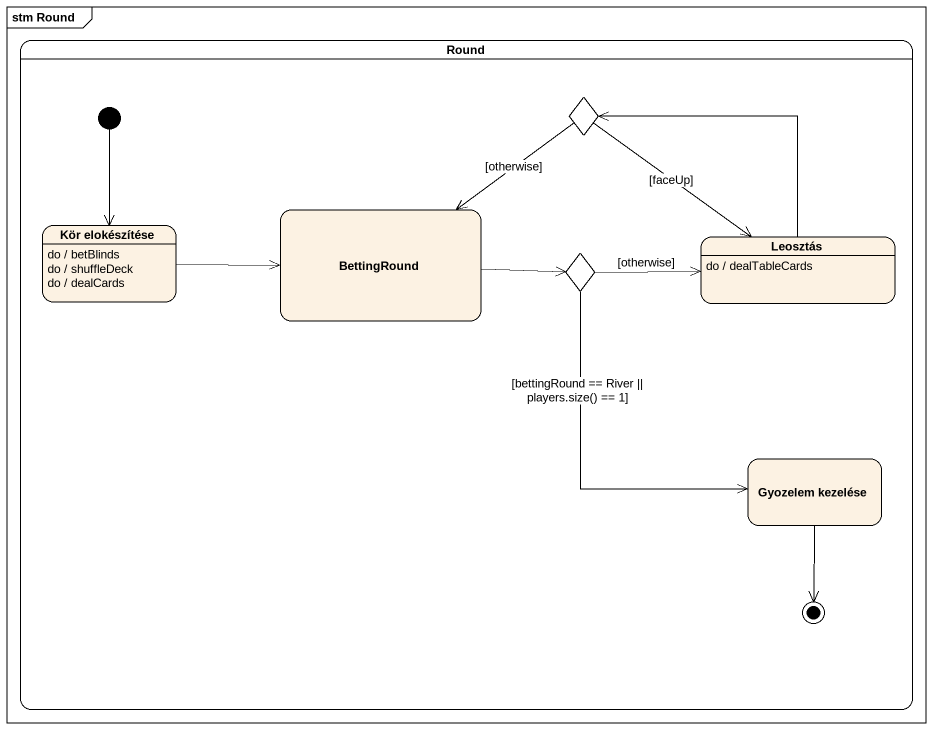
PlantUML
@startuml
mainframe stm Round
hide empty description
state Round {
  state choice1 <<choice>>
  state "Kör elokészítése" as Kör_elokészítése
  Kör_elokészítése : do / betBlinds
  Kör_elokészítése : do / shuffleDeck
  Kör_elokészítése : do / dealCards
  state BettingRound
  state Leosztás
  Leosztás : do / dealTableCards
  state choice2 <<choice>>
  state "Gyozelem kezelése" as Gyozelem_kezelése
  [*] --> Kör_elokészítése
  Gyozelem_kezelése --> [*]
}
choice1 --> BettingRound : [otherwise]
choice1 --> Leosztás : [faceUp]
Kör_elokészítése -right-> BettingRound
BettingRound -right-> choice2
Leosztás -up-> choice1
choice2 -right-> Leosztás : [otherwise]
choice2 --> Gyozelem_kezelése : [bettingRound == River || players.size() == 1]
@enduml
